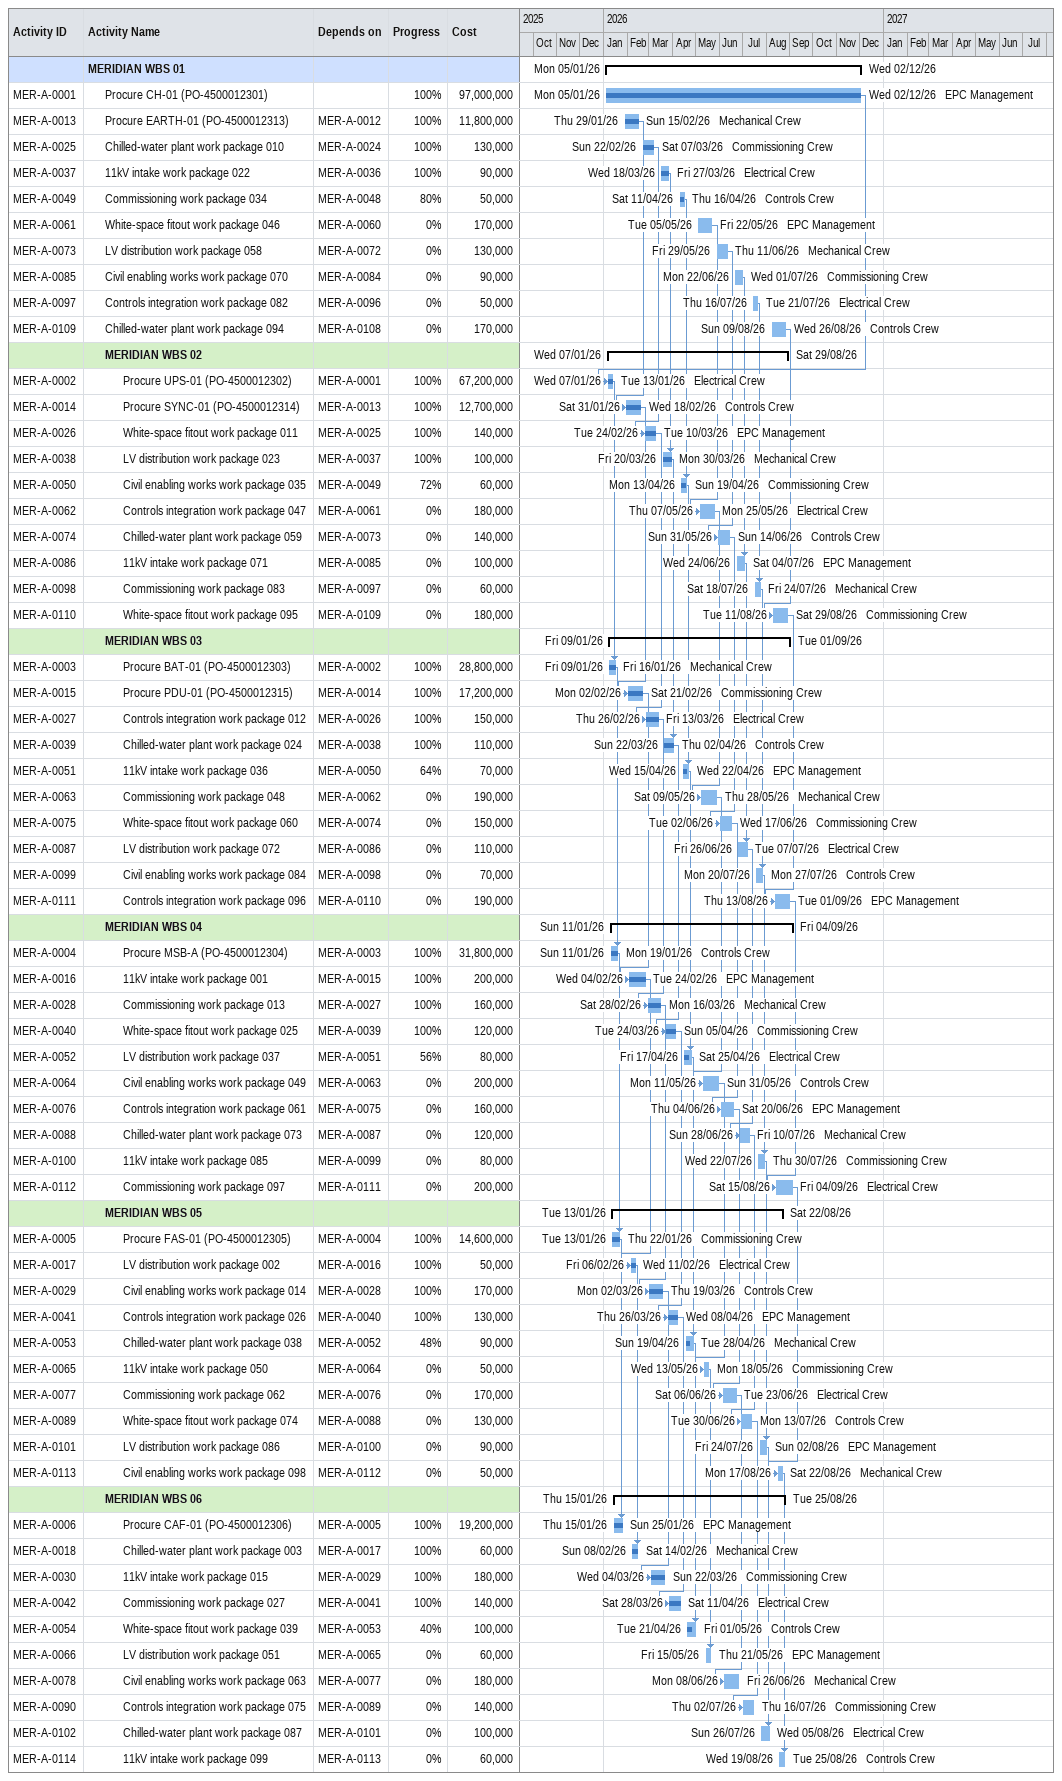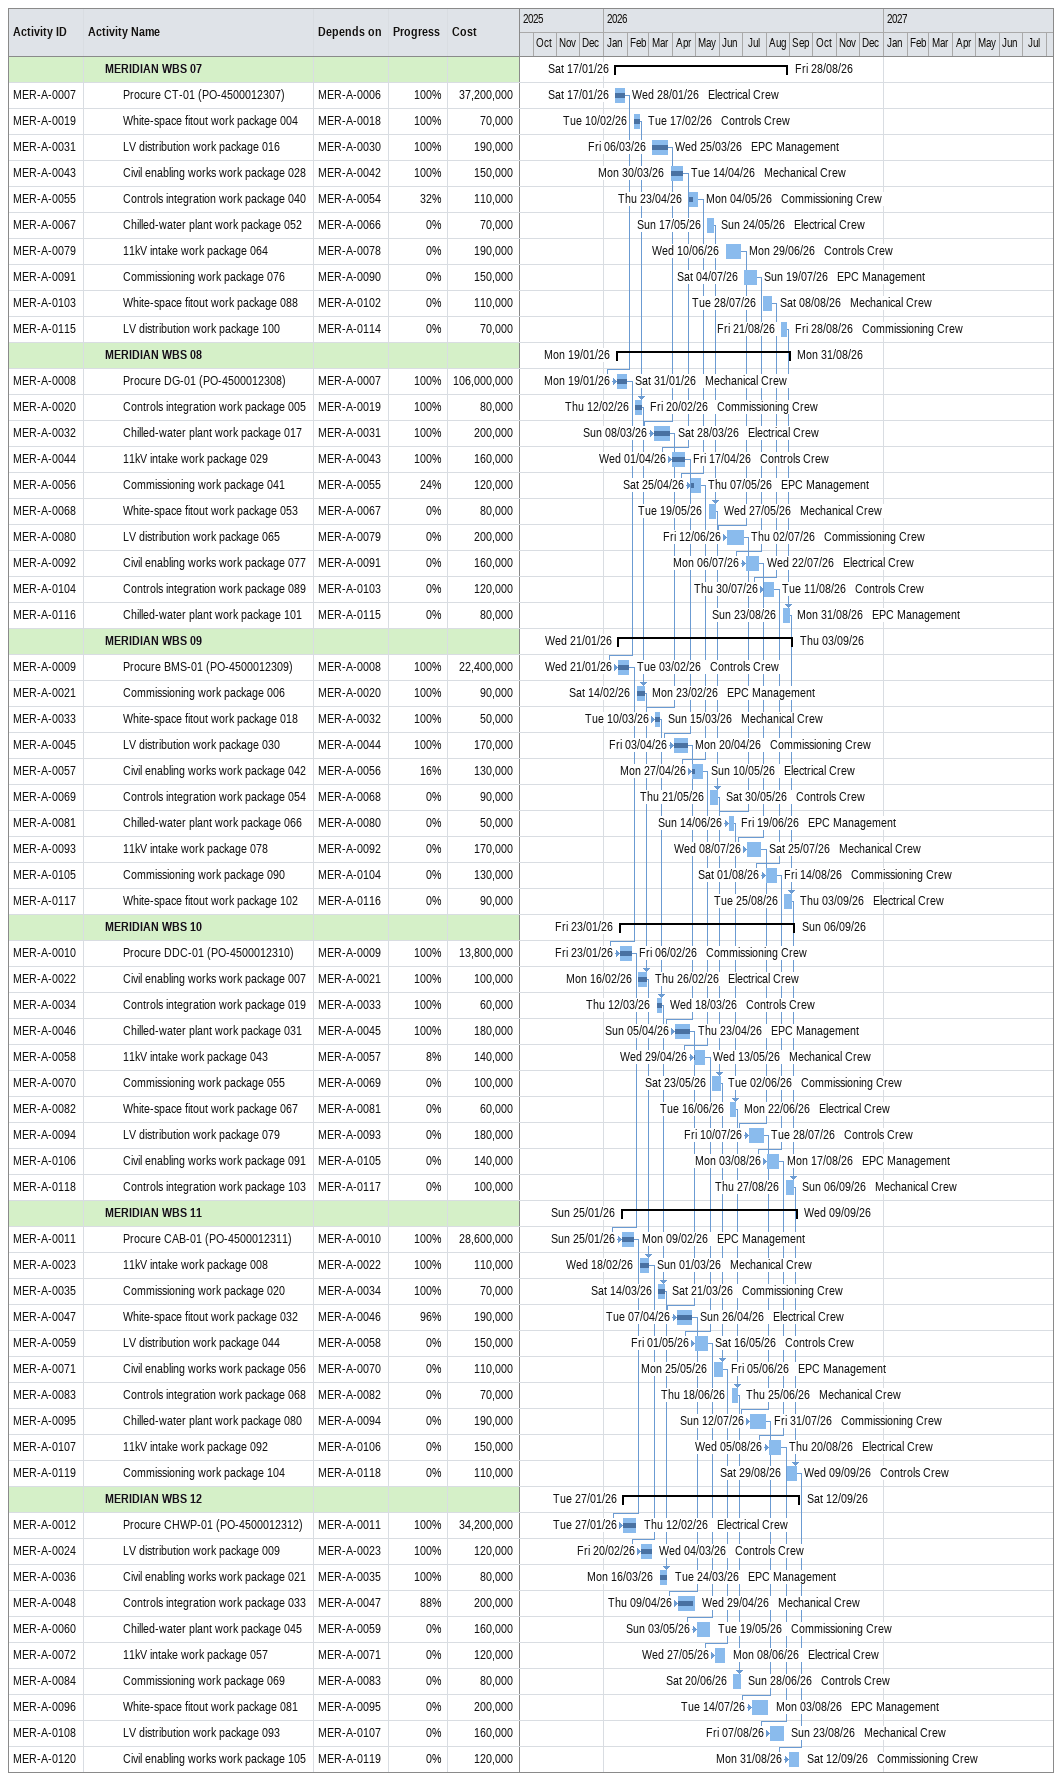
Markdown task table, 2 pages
| ID | Level | Task | Start | Finish | Predecessors | Resources | % complete | Cost |
|---|---|---|---|---|---|---|---|---|
|  | 1 | **MERIDIAN WBS 01** | 2026-01-05 | 2026-12-02 |  |  |  |  |
| MER-A-0001 | 2 | Procure CH-01 (PO-4500012301) | 2026-01-05 | 2026-12-02 |  | EPC Management | 100 | 97000000 |
| MER-A-0013 | 2 | Procure EARTH-01 (PO-4500012313) | 2026-01-29 | 2026-02-15 | MER-A-0012 | Mechanical Crew | 100 | 11800000 |
| MER-A-0025 | 2 | Chilled-water plant work package 010 | 2026-02-22 | 2026-03-07 | MER-A-0024 | Commissioning Crew | 100 | 130000 |
| MER-A-0037 | 2 | 11kV intake work package 022 | 2026-03-18 | 2026-03-27 | MER-A-0036 | Electrical Crew | 100 | 90000 |
| MER-A-0049 | 2 | Commissioning work package 034 | 2026-04-11 | 2026-04-16 | MER-A-0048 | Controls Crew | 80 | 50000 |
| MER-A-0061 | 2 | White-space fitout work package 046 | 2026-05-05 | 2026-05-22 | MER-A-0060 | EPC Management | 0 | 170000 |
| MER-A-0073 | 2 | LV distribution work package 058 | 2026-05-29 | 2026-06-11 | MER-A-0072 | Mechanical Crew | 0 | 130000 |
| MER-A-0085 | 2 | Civil enabling works work package 070 | 2026-06-22 | 2026-07-01 | MER-A-0084 | Commissioning Crew | 0 | 90000 |
| MER-A-0097 | 2 | Controls integration work package 082 | 2026-07-16 | 2026-07-21 | MER-A-0096 | Electrical Crew | 0 | 50000 |
| MER-A-0109 | 2 | Chilled-water plant work package 094 | 2026-08-09 | 2026-08-26 | MER-A-0108 | Controls Crew | 0 | 170000 |
|  | 2 | **MERIDIAN WBS 02** | 2026-01-07 | 2026-08-29 |  |  |  |  |
| MER-A-0002 | 3 | Procure UPS-01 (PO-4500012302) | 2026-01-07 | 2026-01-13 | MER-A-0001 | Electrical Crew | 100 | 67200000 |
| MER-A-0014 | 3 | Procure SYNC-01 (PO-4500012314) | 2026-01-31 | 2026-02-18 | MER-A-0013 | Controls Crew | 100 | 12700000 |
| MER-A-0026 | 3 | White-space fitout work package 011 | 2026-02-24 | 2026-03-10 | MER-A-0025 | EPC Management | 100 | 140000 |
| MER-A-0038 | 3 | LV distribution work package 023 | 2026-03-20 | 2026-03-30 | MER-A-0037 | Mechanical Crew | 100 | 100000 |
| MER-A-0050 | 3 | Civil enabling works work package 035 | 2026-04-13 | 2026-04-19 | MER-A-0049 | Commissioning Crew | 72 | 60000 |
| MER-A-0062 | 3 | Controls integration work package 047 | 2026-05-07 | 2026-05-25 | MER-A-0061 | Electrical Crew | 0 | 180000 |
| MER-A-0074 | 3 | Chilled-water plant work package 059 | 2026-05-31 | 2026-06-14 | MER-A-0073 | Controls Crew | 0 | 140000 |
| MER-A-0086 | 3 | 11kV intake work package 071 | 2026-06-24 | 2026-07-04 | MER-A-0085 | EPC Management | 0 | 100000 |
| MER-A-0098 | 3 | Commissioning work package 083 | 2026-07-18 | 2026-07-24 | MER-A-0097 | Mechanical Crew | 0 | 60000 |
| MER-A-0110 | 3 | White-space fitout work package 095 | 2026-08-11 | 2026-08-29 | MER-A-0109 | Commissioning Crew | 0 | 180000 |
|  | 2 | **MERIDIAN WBS 03** | 2026-01-09 | 2026-09-01 |  |  |  |  |
| MER-A-0003 | 3 | Procure BAT-01 (PO-4500012303) | 2026-01-09 | 2026-01-16 | MER-A-0002 | Mechanical Crew | 100 | 28800000 |
| MER-A-0015 | 3 | Procure PDU-01 (PO-4500012315) | 2026-02-02 | 2026-02-21 | MER-A-0014 | Commissioning Crew | 100 | 17200000 |
| MER-A-0027 | 3 | Controls integration work package 012 | 2026-02-26 | 2026-03-13 | MER-A-0026 | Electrical Crew | 100 | 150000 |
| MER-A-0039 | 3 | Chilled-water plant work package 024 | 2026-03-22 | 2026-04-02 | MER-A-0038 | Controls Crew | 100 | 110000 |
| MER-A-0051 | 3 | 11kV intake work package 036 | 2026-04-15 | 2026-04-22 | MER-A-0050 | EPC Management | 64 | 70000 |
| MER-A-0063 | 3 | Commissioning work package 048 | 2026-05-09 | 2026-05-28 | MER-A-0062 | Mechanical Crew | 0 | 190000 |
| MER-A-0075 | 3 | White-space fitout work package 060 | 2026-06-02 | 2026-06-17 | MER-A-0074 | Commissioning Crew | 0 | 150000 |
| MER-A-0087 | 3 | LV distribution work package 072 | 2026-06-26 | 2026-07-07 | MER-A-0086 | Electrical Crew | 0 | 110000 |
| MER-A-0099 | 3 | Civil enabling works work package 084 | 2026-07-20 | 2026-07-27 | MER-A-0098 | Controls Crew | 0 | 70000 |
| MER-A-0111 | 3 | Controls integration work package 096 | 2026-08-13 | 2026-09-01 | MER-A-0110 | EPC Management | 0 | 190000 |
|  | 2 | **MERIDIAN WBS 04** | 2026-01-11 | 2026-09-04 |  |  |  |  |
| MER-A-0004 | 3 | Procure MSB-A (PO-4500012304) | 2026-01-11 | 2026-01-19 | MER-A-0003 | Controls Crew | 100 | 31800000 |
| MER-A-0016 | 3 | 11kV intake work package 001 | 2026-02-04 | 2026-02-24 | MER-A-0015 | EPC Management | 100 | 200000 |
| MER-A-0028 | 3 | Commissioning work package 013 | 2026-02-28 | 2026-03-16 | MER-A-0027 | Mechanical Crew | 100 | 160000 |
| MER-A-0040 | 3 | White-space fitout work package 025 | 2026-03-24 | 2026-04-05 | MER-A-0039 | Commissioning Crew | 100 | 120000 |
| MER-A-0052 | 3 | LV distribution work package 037 | 2026-04-17 | 2026-04-25 | MER-A-0051 | Electrical Crew | 56 | 80000 |
| MER-A-0064 | 3 | Civil enabling works work package 049 | 2026-05-11 | 2026-05-31 | MER-A-0063 | Controls Crew | 0 | 200000 |
| MER-A-0076 | 3 | Controls integration work package 061 | 2026-06-04 | 2026-06-20 | MER-A-0075 | EPC Management | 0 | 160000 |
| MER-A-0088 | 3 | Chilled-water plant work package 073 | 2026-06-28 | 2026-07-10 | MER-A-0087 | Mechanical Crew | 0 | 120000 |
| MER-A-0100 | 3 | 11kV intake work package 085 | 2026-07-22 | 2026-07-30 | MER-A-0099 | Commissioning Crew | 0 | 80000 |
| MER-A-0112 | 3 | Commissioning work package 097 | 2026-08-15 | 2026-09-04 | MER-A-0111 | Electrical Crew | 0 | 200000 |
|  | 2 | **MERIDIAN WBS 05** | 2026-01-13 | 2026-08-22 |  |  |  |  |
| MER-A-0005 | 3 | Procure FAS-01 (PO-4500012305) | 2026-01-13 | 2026-01-22 | MER-A-0004 | Commissioning Crew | 100 | 14600000 |
| MER-A-0017 | 3 | LV distribution work package 002 | 2026-02-06 | 2026-02-11 | MER-A-0016 | Electrical Crew | 100 | 50000 |
| MER-A-0029 | 3 | Civil enabling works work package 014 | 2026-03-02 | 2026-03-19 | MER-A-0028 | Controls Crew | 100 | 170000 |
| MER-A-0041 | 3 | Controls integration work package 026 | 2026-03-26 | 2026-04-08 | MER-A-0040 | EPC Management | 100 | 130000 |
| MER-A-0053 | 3 | Chilled-water plant work package 038 | 2026-04-19 | 2026-04-28 | MER-A-0052 | Mechanical Crew | 48 | 90000 |
| MER-A-0065 | 3 | 11kV intake work package 050 | 2026-05-13 | 2026-05-18 | MER-A-0064 | Commissioning Crew | 0 | 50000 |
| MER-A-0077 | 3 | Commissioning work package 062 | 2026-06-06 | 2026-06-23 | MER-A-0076 | Electrical Crew | 0 | 170000 |
| MER-A-0089 | 3 | White-space fitout work package 074 | 2026-06-30 | 2026-07-13 | MER-A-0088 | Controls Crew | 0 | 130000 |
| MER-A-0101 | 3 | LV distribution work package 086 | 2026-07-24 | 2026-08-02 | MER-A-0100 | EPC Management | 0 | 90000 |
| MER-A-0113 | 3 | Civil enabling works work package 098 | 2026-08-17 | 2026-08-22 | MER-A-0112 | Mechanical Crew | 0 | 50000 |
|  | 2 | **MERIDIAN WBS 06** | 2026-01-15 | 2026-08-25 |  |  |  |  |
| MER-A-0006 | 3 | Procure CAF-01 (PO-4500012306) | 2026-01-15 | 2026-01-25 | MER-A-0005 | EPC Management | 100 | 19200000 |
| MER-A-0018 | 3 | Chilled-water plant work package 003 | 2026-02-08 | 2026-02-14 | MER-A-0017 | Mechanical Crew | 100 | 60000 |
| MER-A-0030 | 3 | 11kV intake work package 015 | 2026-03-04 | 2026-03-22 | MER-A-0029 | Commissioning Crew | 100 | 180000 |
| MER-A-0042 | 3 | Commissioning work package 027 | 2026-03-28 | 2026-04-11 | MER-A-0041 | Electrical Crew | 100 | 140000 |
| MER-A-0054 | 3 | White-space fitout work package 039 | 2026-04-21 | 2026-05-01 | MER-A-0053 | Controls Crew | 40 | 100000 |
| MER-A-0066 | 3 | LV distribution work package 051 | 2026-05-15 | 2026-05-21 | MER-A-0065 | EPC Management | 0 | 60000 |
| MER-A-0078 | 3 | Civil enabling works work package 063 | 2026-06-08 | 2026-06-26 | MER-A-0077 | Mechanical Crew | 0 | 180000 |
| MER-A-0090 | 3 | Controls integration work package 075 | 2026-07-02 | 2026-07-16 | MER-A-0089 | Commissioning Crew | 0 | 140000 |
| MER-A-0102 | 3 | Chilled-water plant work package 087 | 2026-07-26 | 2026-08-05 | MER-A-0101 | Electrical Crew | 0 | 100000 |
| MER-A-0114 | 3 | 11kV intake work package 099 | 2026-08-19 | 2026-08-25 | MER-A-0113 | Controls Crew | 0 | 60000 |
|  | 2 | **MERIDIAN WBS 07** | 2026-01-17 | 2026-08-28 |  |  |  |  |
| MER-A-0007 | 3 | Procure CT-01 (PO-4500012307) | 2026-01-17 | 2026-01-28 | MER-A-0006 | Electrical Crew | 100 | 37200000 |
| MER-A-0019 | 3 | White-space fitout work package 004 | 2026-02-10 | 2026-02-17 | MER-A-0018 | Controls Crew | 100 | 70000 |
| MER-A-0031 | 3 | LV distribution work package 016 | 2026-03-06 | 2026-03-25 | MER-A-0030 | EPC Management | 100 | 190000 |
| MER-A-0043 | 3 | Civil enabling works work package 028 | 2026-03-30 | 2026-04-14 | MER-A-0042 | Mechanical Crew | 100 | 150000 |
| MER-A-0055 | 3 | Controls integration work package 040 | 2026-04-23 | 2026-05-04 | MER-A-0054 | Commissioning Crew | 32 | 110000 |
| MER-A-0067 | 3 | Chilled-water plant work package 052 | 2026-05-17 | 2026-05-24 | MER-A-0066 | Electrical Crew | 0 | 70000 |
| MER-A-0079 | 3 | 11kV intake work package 064 | 2026-06-10 | 2026-06-29 | MER-A-0078 | Controls Crew | 0 | 190000 |
| MER-A-0091 | 3 | Commissioning work package 076 | 2026-07-04 | 2026-07-19 | MER-A-0090 | EPC Management | 0 | 150000 |
| MER-A-0103 | 3 | White-space fitout work package 088 | 2026-07-28 | 2026-08-08 | MER-A-0102 | Mechanical Crew | 0 | 110000 |
| MER-A-0115 | 3 | LV distribution work package 100 | 2026-08-21 | 2026-08-28 | MER-A-0114 | Commissioning Crew | 0 | 70000 |
|  | 2 | **MERIDIAN WBS 08** | 2026-01-19 | 2026-08-31 |  |  |  |  |
| MER-A-0008 | 3 | Procure DG-01 (PO-4500012308) | 2026-01-19 | 2026-01-31 | MER-A-0007 | Mechanical Crew | 100 | 106000000 |
| MER-A-0020 | 3 | Controls integration work package 005 | 2026-02-12 | 2026-02-20 | MER-A-0019 | Commissioning Crew | 100 | 80000 |
| MER-A-0032 | 3 | Chilled-water plant work package 017 | 2026-03-08 | 2026-03-28 | MER-A-0031 | Electrical Crew | 100 | 200000 |
| MER-A-0044 | 3 | 11kV intake work package 029 | 2026-04-01 | 2026-04-17 | MER-A-0043 | Controls Crew | 100 | 160000 |
| MER-A-0056 | 3 | Commissioning work package 041 | 2026-04-25 | 2026-05-07 | MER-A-0055 | EPC Management | 24 | 120000 |
| MER-A-0068 | 3 | White-space fitout work package 053 | 2026-05-19 | 2026-05-27 | MER-A-0067 | Mechanical Crew | 0 | 80000 |
| MER-A-0080 | 3 | LV distribution work package 065 | 2026-06-12 | 2026-07-02 | MER-A-0079 | Commissioning Crew | 0 | 200000 |
| MER-A-0092 | 3 | Civil enabling works work package 077 | 2026-07-06 | 2026-07-22 | MER-A-0091 | Electrical Crew | 0 | 160000 |
| MER-A-0104 | 3 | Controls integration work package 089 | 2026-07-30 | 2026-08-11 | MER-A-0103 | Controls Crew | 0 | 120000 |
| MER-A-0116 | 3 | Chilled-water plant work package 101 | 2026-08-23 | 2026-08-31 | MER-A-0115 | EPC Management | 0 | 80000 |
|  | 2 | **MERIDIAN WBS 09** | 2026-01-21 | 2026-09-03 |  |  |  |  |
| MER-A-0009 | 3 | Procure BMS-01 (PO-4500012309) | 2026-01-21 | 2026-02-03 | MER-A-0008 | Controls Crew | 100 | 22400000 |
| MER-A-0021 | 3 | Commissioning work package 006 | 2026-02-14 | 2026-02-23 | MER-A-0020 | EPC Management | 100 | 90000 |
| MER-A-0033 | 3 | White-space fitout work package 018 | 2026-03-10 | 2026-03-15 | MER-A-0032 | Mechanical Crew | 100 | 50000 |
| MER-A-0045 | 3 | LV distribution work package 030 | 2026-04-03 | 2026-04-20 | MER-A-0044 | Commissioning Crew | 100 | 170000 |
| MER-A-0057 | 3 | Civil enabling works work package 042 | 2026-04-27 | 2026-05-10 | MER-A-0056 | Electrical Crew | 16 | 130000 |
| MER-A-0069 | 3 | Controls integration work package 054 | 2026-05-21 | 2026-05-30 | MER-A-0068 | Controls Crew | 0 | 90000 |
| MER-A-0081 | 3 | Chilled-water plant work package 066 | 2026-06-14 | 2026-06-19 | MER-A-0080 | EPC Management | 0 | 50000 |
| MER-A-0093 | 3 | 11kV intake work package 078 | 2026-07-08 | 2026-07-25 | MER-A-0092 | Mechanical Crew | 0 | 170000 |
| MER-A-0105 | 3 | Commissioning work package 090 | 2026-08-01 | 2026-08-14 | MER-A-0104 | Commissioning Crew | 0 | 130000 |
| MER-A-0117 | 3 | White-space fitout work package 102 | 2026-08-25 | 2026-09-03 | MER-A-0116 | Electrical Crew | 0 | 90000 |
|  | 2 | **MERIDIAN WBS 10** | 2026-01-23 | 2026-09-06 |  |  |  |  |
| MER-A-0010 | 3 | Procure DDC-01 (PO-4500012310) | 2026-01-23 | 2026-02-06 | MER-A-0009 | Commissioning Crew | 100 | 13800000 |
| MER-A-0022 | 3 | Civil enabling works work package 007 | 2026-02-16 | 2026-02-26 | MER-A-0021 | Electrical Crew | 100 | 100000 |
| MER-A-0034 | 3 | Controls integration work package 019 | 2026-03-12 | 2026-03-18 | MER-A-0033 | Controls Crew | 100 | 60000 |
| MER-A-0046 | 3 | Chilled-water plant work package 031 | 2026-04-05 | 2026-04-23 | MER-A-0045 | EPC Management | 100 | 180000 |
| MER-A-0058 | 3 | 11kV intake work package 043 | 2026-04-29 | 2026-05-13 | MER-A-0057 | Mechanical Crew | 8 | 140000 |
| MER-A-0070 | 3 | Commissioning work package 055 | 2026-05-23 | 2026-06-02 | MER-A-0069 | Commissioning Crew | 0 | 100000 |
| MER-A-0082 | 3 | White-space fitout work package 067 | 2026-06-16 | 2026-06-22 | MER-A-0081 | Electrical Crew | 0 | 60000 |
| MER-A-0094 | 3 | LV distribution work package 079 | 2026-07-10 | 2026-07-28 | MER-A-0093 | Controls Crew | 0 | 180000 |
| MER-A-0106 | 3 | Civil enabling works work package 091 | 2026-08-03 | 2026-08-17 | MER-A-0105 | EPC Management | 0 | 140000 |
| MER-A-0118 | 3 | Controls integration work package 103 | 2026-08-27 | 2026-09-06 | MER-A-0117 | Mechanical Crew | 0 | 100000 |
|  | 2 | **MERIDIAN WBS 11** | 2026-01-25 | 2026-09-09 |  |  |  |  |
| MER-A-0011 | 3 | Procure CAB-01 (PO-4500012311) | 2026-01-25 | 2026-02-09 | MER-A-0010 | EPC Management | 100 | 28600000 |
| MER-A-0023 | 3 | 11kV intake work package 008 | 2026-02-18 | 2026-03-01 | MER-A-0022 | Mechanical Crew | 100 | 110000 |
| MER-A-0035 | 3 | Commissioning work package 020 | 2026-03-14 | 2026-03-21 | MER-A-0034 | Commissioning Crew | 100 | 70000 |
| MER-A-0047 | 3 | White-space fitout work package 032 | 2026-04-07 | 2026-04-26 | MER-A-0046 | Electrical Crew | 96 | 190000 |
| MER-A-0059 | 3 | LV distribution work package 044 | 2026-05-01 | 2026-05-16 | MER-A-0058 | Controls Crew | 0 | 150000 |
| MER-A-0071 | 3 | Civil enabling works work package 056 | 2026-05-25 | 2026-06-05 | MER-A-0070 | EPC Management | 0 | 110000 |
| MER-A-0083 | 3 | Controls integration work package 068 | 2026-06-18 | 2026-06-25 | MER-A-0082 | Mechanical Crew | 0 | 70000 |
| MER-A-0095 | 3 | Chilled-water plant work package 080 | 2026-07-12 | 2026-07-31 | MER-A-0094 | Commissioning Crew | 0 | 190000 |
| MER-A-0107 | 3 | 11kV intake work package 092 | 2026-08-05 | 2026-08-20 | MER-A-0106 | Electrical Crew | 0 | 150000 |
| MER-A-0119 | 3 | Commissioning work package 104 | 2026-08-29 | 2026-09-09 | MER-A-0118 | Controls Crew | 0 | 110000 |
|  | 2 | **MERIDIAN WBS 12** | 2026-01-27 | 2026-09-12 |  |  |  |  |
| MER-A-0012 | 3 | Procure CHWP-01 (PO-4500012312) | 2026-01-27 | 2026-02-12 | MER-A-0011 | Electrical Crew | 100 | 34200000 |
| MER-A-0024 | 3 | LV distribution work package 009 | 2026-02-20 | 2026-03-04 | MER-A-0023 | Controls Crew | 100 | 120000 |
| MER-A-0036 | 3 | Civil enabling works work package 021 | 2026-03-16 | 2026-03-24 | MER-A-0035 | EPC Management | 100 | 80000 |
| MER-A-0048 | 3 | Controls integration work package 033 | 2026-04-09 | 2026-04-29 | MER-A-0047 | Mechanical Crew | 88 | 200000 |
| MER-A-0060 | 3 | Chilled-water plant work package 045 | 2026-05-03 | 2026-05-19 | MER-A-0059 | Commissioning Crew | 0 | 160000 |
| MER-A-0072 | 3 | 11kV intake work package 057 | 2026-05-27 | 2026-06-08 | MER-A-0071 | Electrical Crew | 0 | 120000 |
| MER-A-0084 | 3 | Commissioning work package 069 | 2026-06-20 | 2026-06-28 | MER-A-0083 | Controls Crew | 0 | 80000 |
| MER-A-0096 | 3 | White-space fitout work package 081 | 2026-07-14 | 2026-08-03 | MER-A-0095 | EPC Management | 0 | 200000 |
| MER-A-0108 | 3 | LV distribution work package 093 | 2026-08-07 | 2026-08-23 | MER-A-0107 | Mechanical Crew | 0 | 160000 |
| MER-A-0120 | 3 | Civil enabling works work package 105 | 2026-08-31 | 2026-09-12 | MER-A-0119 | Commissioning Crew | 0 | 120000 |
